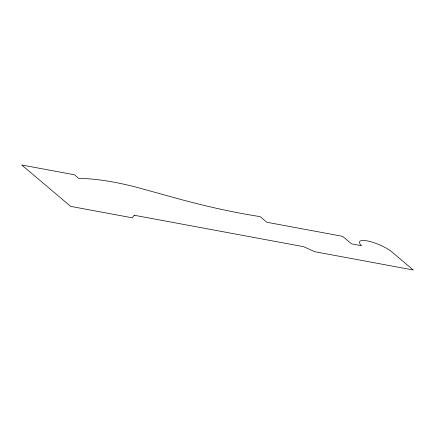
<?xml version="1.0" encoding="UTF-8"?>
<svg xmlns="http://www.w3.org/2000/svg" width="435" height="435" viewBox="0 0 435 435"><rect width="100%" height="100%" fill="white"/><g stroke="black" fill="none" stroke-linecap="round" stroke-linejoin="round"><path stroke-width="0.65" d="M134.257 215.249L132.115 217.788L70.666 206.375L21.75 165.001L74.456 174.788L78.904 178.551A157.921 41.407 23.1 0 1 136.998 187.36L173.059 197.338A353.666 92.726 23.1 0 0 260.157 216.619L266.829 222.258L342.595 236.33L351.485 243.85L361.458 245.704A19.325 5.068 23.1 0 1 368.14 241.082A19.325 5.068 23.1 0 1 392.125 252.131L413.25 269.999L314.641 251.686L303.608 246.699L134.257 215.249"/></g></svg>
